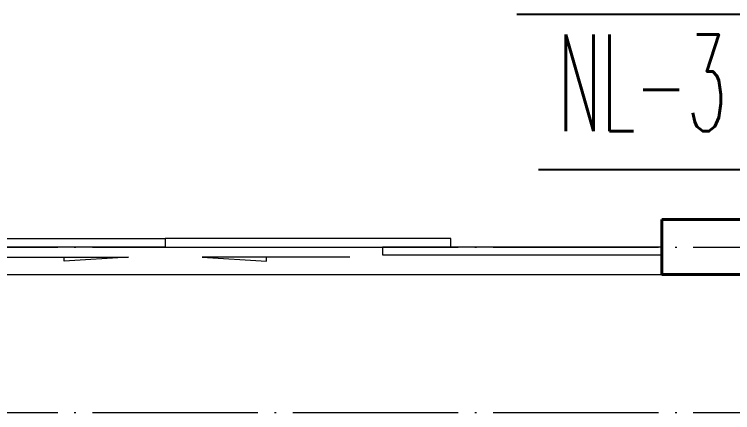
# Model space of a CAD drawing. Extents: x 27938 to 1042331, y -235042 to 1535213.
# Drawn here: x 688119 to 690723, y 674857 to 676300 of the extents above; entities that cross this region are included whole.
import ezdxf

# ---------------------------------------------------------------- set-up
doc = ezdxf.new("R2010")
doc.units = 0
doc.header["$LTSCALE"] = 1000
doc.header["$MEASUREMENT"] = 0
doc.linetypes.add('DOTE', pattern=[2.42, 2, -0.2, 0.02, -0.2])
doc.layers.add('DIM_凝结', color=3, linetype='Continuous')
doc.layers.add('DIM_污水', color=3, linetype='Continuous')
for name, color, linetype, lineweight in [('DOTE', 19, 'DOTE', 9), ('WALL', 9, 'Continuous', 40), ('WINDOW', 8, 'Continuous', 15)]:
    doc.layers.add(name, color=color, linetype=linetype, lineweight=lineweight)
doc.styles.add('_TWT_SERIAL', font='simplex.shx', dxfattribs={"width": 0.6, "oblique": 10, "height": 3, "bigfont": 'aadri.shx'})

# ---------------------------------------------------------------- blocks, each defined once
blk = doc.blocks.new('HFTHFFGHFH')
at = {"layer": 'DOTE', "linetype": 'DOTE', "ltscale": 0.3}
for p, q in [((534316.6, 598248.8), (587116.6, 598248.8)), ((534316.6, 597648.8), (587116.6, 597648.8))]:
    blk.add_line(p, q, dxfattribs=at)
blk = doc.blocks.new('$DorLib2D$00000138')
at = {"color": 0, "linetype": 'Continuous'}
for p, q in [((-0.2875, 0), (-0.2875, 0.15378)), ((-0.2875, 0.15378), (0, 0.15378)), ((0, 0.15378), (0, 0)), ((0.2875, 0.15378), (0, 0.15378)), ((-0.5, -0.13986), (-0.5, 0)), ((-0.5, 0), (-0.21875, 0)), ((0, 0), (-0.2875, 0)), ((-0.21875, 0), (-0.21875, -0.13986)), ((0, 0), (0.2875, 0)), ((-0.21875, -0.13986), (-0.5, -0.13986)), ((-0.18567, -0.186), (-0.03702, -0.186)), ((-0.03702, -0.186), (-0.10186, -0.25826)), ((-0.10186, -0.25826), (-0.10186, -0.186)), ((0.18567, -0.186), (0.03702, -0.186)), ((0.03702, -0.186), (0.10186, -0.25826)), ((0.10186, -0.25826), (0.10186, -0.186))]:
    blk.add_line(p, q, dxfattribs=at)

msp = doc.modelspace()

# ---------------------------------------------------------------- linework, layer by layer
at = {"layer": 'DIM_凝结'}
msp.add_line((690996.6, 675737), (690019.7, 675737), dxfattribs=at)
at = {"layer": 'DIM_污水'}
msp.add_line((690996.6, 676300.2), (689941.3, 676300.2), dxfattribs=at)
at = {"layer": 'WALL', "color": 8}
for p, q in [((691416.6, 675557.2), (690466.6, 675557.2)), ((690466.6, 675557.2), (690466.6, 675357.2)), ((690466.6, 675357.2), (691416.6, 675357.2))]:
    msp.add_line(p, q, dxfattribs=at)
at = {"layer": 'WINDOW'}
msp.add_line((686866.6, 675357.2), (690466.6, 675357.2), dxfattribs=at)

# ---------------------------------------------------------------- block references
msp.add_blockref('HFTHFFGHFH', (146100, 77208.4))
at = {"layer": 'WINDOW', "xscale": -3600, "yscale": 199.9999999990687, "zscale": -3600, "rotation": 359.9999999997777}
msp.add_blockref('$DorLib2D$00000138', (688666.6, 675457.2), dxfattribs=at)

# ---------------------------------------------------------------- texts
at = {"layer": 'DIM_凝结', "color": 7, "style": '_TWT_SERIAL', "width": 0.48}
msp.add_text('NL-3', height=350, dxfattribs=at).set_placement((690089.7, 675877))

doc.saveas('drawing.dxf')
